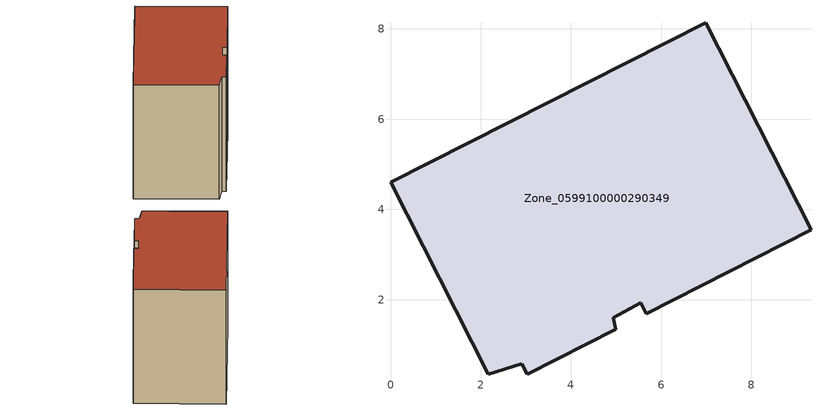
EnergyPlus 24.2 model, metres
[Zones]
Zone_0599100000290349
 floor ground (C_G): 5.54,1.93 4.94,1.6 4.99,1.34 3.03,0.34 2.91,0.58 2.17,0.35 0,4.6 6.99,8.14 9.32,3.55 5.67,1.69 z0
 wall outside (C_F): 9.32,3.55 6.99,8.14 0,4.6 2.17,0.35 2.91,0.58 3.03,0.34 4.99,1.34 4.94,1.6 5.54,1.93 5.67,1.69 9.32,3.55 z0:7.58
 roof outside (C_R): 5.54,1.93 5.67,1.69 9.32,3.55 6.99,8.14 0,4.6 2.17,0.35 2.91,0.58 3.03,0.34 4.99,1.34 4.94,1.6 z7.58
[BUILDING]
Pand.0599100000290349: North Axis=0; Terrain=City; Loads Convergence Tolerance Value=0.04; Temperature Convergence Tolerance Value=0.4; Solar Distribution=FullExterior; Maximum Number of Warmup Days=25; Minimum Number of Warmup Days=1
[Site:Location]
Rotterdam.The.Hague.AP_ZH_NLD Design_Conditions: Latitude=51.96; Longitude=4.45; Time Zone=1; Elevation=-4.5
[SITE:GROUNDTEMPERATURE:BUILDINGSURFACE]
18, 18, 18, 18, 18, 18, 18, 18, 18, 18, 18, 18
[MATERIAL] Thermal Absorptance=0.9; Solar Absorptance=0.7; Visible Absorptance=0.7
Name | Roughness | Thickness | Conductivity | Density | Specific Heat
G.TC.1946 | MediumSmooth | 0.15 | 1 | 540 | 1210
F.TC.1946 | Rough | 0.3 | 0.857143 | 1920 | 840
R.TC.1946 | MediumRough | 0.2 | 0.909091 | 1500 | 1000
[CONSTRUCTION]
C_G: G.TC.1946
C_F: F.TC.1946
C_R: R.TC.1946
[ZONE]
Zone_0599100000290349: Type=1; Multiplier=1; Ceiling Height=Autocalculate; Volume=Autocalculate; Floor Area=autocalculate; Part of Total Floor Area=Yes
[ZONEINFILTRATION:DESIGNFLOWRATE]
Infil_Zone_0599100000290349: Zone or ZoneList or Space or SpaceList=Zone_0599100000290349; Schedule=AlwaysOn; Design Flow Rate Calculation Method=Flow/Area; Flow Rate per Floor Area=0.003; Constant Term Coefficient=1; Temperature Term Coefficient=0; Velocity Term Coefficient=0; Velocity Squared Term Coefficient=0
[HVACTEMPLATE:ZONE:IDEALLOADSAIRSYSTEM]
Zone_0599100000290349: Maximum Heating Supply Air Temperature=50; Minimum Cooling Supply Air Temperature=13; Maximum Heating Supply Air Humidity Ratio=0.0156; Minimum Cooling Supply Air Humidity Ratio=0.0077; Heating Limit=NoLimit; Cooling Limit=NoLimit; Dehumidification Control Type=ConstantSensibleHeatRatio; Cooling Sensible Heat Ratio=0.7; Dehumidification Setpoint=60; Humidification Control Type=None; Humidification Setpoint=30; Outdoor Air Method=None; Outdoor Air Flow Rate per Person=0.00944; Outdoor Air Flow Rate per Zone Floor Area=0; Outdoor Air Flow Rate per Zone=0; Demand Controlled Ventilation Type=None; Outdoor Air Economizer Type=NoEconomizer; Heat Recovery Type=None; Sensible Heat Recovery Effectiveness=0.7; Latent Heat Recovery Effectiveness=0.65
[ZONECONTROL:THERMOSTAT]
ThermostatControl_Zone_0599100000290349: Zone or ZoneList=Zone_0599100000290349; Control Type Schedule=DualSetpointControlType; Control 1=Thermostat_Zone_0599100000290349; Temperature Difference Between Cutout And Setpoint=0
[THERMOSTATSETPOINT:DUALSETPOINT]
Thermostat_Zone_0599100000290349: Heating Setpoint Temperature Schedule=HeatingSetpoint_Zone_0599100000290349; Cooling Setpoint Temperature Schedule=CoolingSetpoint_Zone_0599100000290349
[SCHEDULE:COMPACT]
HeatingSetpoint_Zone_0599100000290349: Through: 12/31, For: AllDays, Until: 24:00, 21
CoolingSetpoint_Zone_0599100000290349: Through: 12/31, For: AllDays, Until: 24:00, 24
DualSetpointControlType: Through: 12/31, For: AllDays, Until: 24:00, 4
AlwaysOn: Through: 12/31, For: AllDays, Until: 24:00, 1
